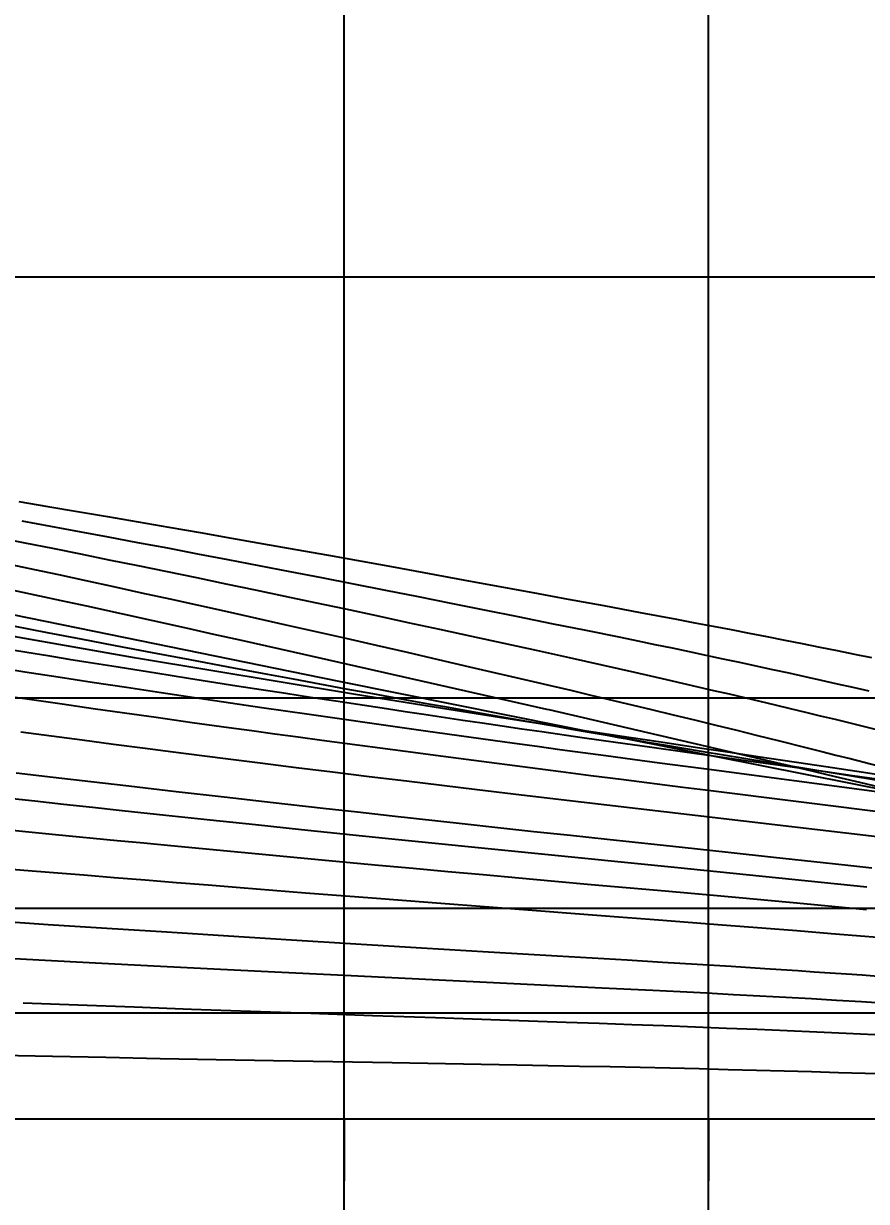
# Model space of a CAD drawing. Header units: millimetres. Extents: x -190954 to 154095, y 101 to 64253.
# Drawn here: x 202.96 to 214.63, y 124.01 to 140.33 of the extents above; entities that cross this region are included whole.
import ezdxf

# ---------------------------------------------------------------- set-up
doc = ezdxf.new("R2010")
doc.units = ezdxf.units.MM
for name, color, linetype in [('GRID', 179, 'Continuous'), ('WL025', 179, 'Continuous'), ('WL05', 179, 'Continuous'), ('WL075', 179, 'Continuous'), ('WL1', 179, 'Continuous'), ('WL10', 179, 'Continuous'), ('WL12', 179, 'Continuous'), ('WL14', 179, 'Continuous'), ('WL15', 179, 'Continuous'), ('WL16', 179, 'Continuous'), ('WL18', 179, 'Continuous'), ('WL2', 179, 'Continuous'), ('WL20', 179, 'Continuous'), ('WL25', 179, 'Continuous'), ('WL3', 179, 'Continuous'), ('WL4', 179, 'Continuous'), ('WL5', 179, 'Continuous'), ('WL6', 179, 'Continuous'), ('WL7', 179, 'Continuous'), ('WL8', 179, 'Continuous'), ('WL9', 179, 'Continuous')]:
    doc.layers.add(name, color=color, linetype=linetype)
doc.styles.add('SLDTEXTSTYLE0', font='TXT', dxfattribs={"width": 0.75})
doc.dimstyles.new('SLDDIMSTYLE0', dxfattribs={"dimtxt": 3.175, "dimasz": 3.302, "dimexe": 0, "dimexo": 0.0625, "dimgap": 0.79375, "dimtad": 0, "dimtih": 1, "dimtoh": 1, "dimlfac": 1500, "dimrnd": 1e-09, "dimzin": 4, "dimdsep": 46, "dimtxsty": 'SLDTEXTSTYLE0', "dimsah": 1, "dimcen": 0.09, "dimadec": 0, "dimazin": 1, "dimtfac": 1, "dimtofl": 0, "dimtmove": 0, "dimatfit": 3, "dimfxl": 0, "dimfrac": 2, "dimtolj": 1, "dimtzin": 12, "dimarcsym": 0})

# ---------------------------------------------------------------- blocks, each defined once
blk = doc.blocks.new('_D')
at = {"layer": 'WL20'}
for p, q in [((25.597, 126.417), (25.597, 168.839)), ((227.596, 126.417), (227.596, 168.839)), ((25.597, 165.664), (126.8, 165.664)), ((227.596, 165.664), (146.741, 165.664))]:
    blk.add_line(p, q, dxfattribs=at)
for points in [[(25.597, 165.664), (28.899, 165.156), (28.899, 166.172)], [(227.596, 165.664), (224.294, 166.172), (224.294, 165.156)]]:
    blk.add_solid(points, dxfattribs=at)
at = {"layer": 'WL20', "insert": (126.8, 167.237), "char_height": 3.175, "attachment_point": 1, "style": 'SLDTEXTSTYLE0'}
blk.add_mtext('302998.00', dxfattribs=at)

msp = doc.modelspace()

# ---------------------------------------------------------------- linework, layer by layer
at = {"layer": 'GRID', "color": 135}
for p, q in [((207.3972667, 125.1466667), (207.3972667, 154.8319333)), ((212.4472647, 125.1466667), (212.4472647, 154.8319333)), ((207.3972667, 111.8133333), (207.3972667, 138.48)), ((212.4472647, 111.8133333), (212.4472647, 138.48)), ((251.23, 136.8133333), (21.19727, 136.8133333)), ((251.23, 130.98), (21.19727, 130.98)), ((251.23, 128.0633333), (21.19727, 128.0633333)), ((251.23, 126.6133333), (21.19727, 126.6133333)), ((251.23, 125.1466667), (21.19727, 125.1466667))]:
    msp.add_line(p, q, dxfattribs=at)
at = {"layer": 'GRID', "color": 255}
for p, q in [((207.3972667, 125.1466667), (207.3972667, 124.290536)), ((212.4472647, 125.1466667), (212.4472647, 124.290536))]:
    msp.add_line(p, q, dxfattribs=at)
at = {"layer": 'WL025', "color": 11}
for p, q in [((202.6436367, 126.031246), (203.36072, 126.0169947)), ((203.36072, 126.0169947), (204.0969207, 126.0026327)), ((204.0969207, 126.0026327), (204.8522853, 125.9881453)), ((204.8522853, 125.9881453), (205.6268567, 125.97352)), ((205.6268567, 125.97352), (206.4206813, 125.958742)), ((206.4206813, 125.958742), (208.0662733, 125.928668)), ((208.0662733, 125.928668), (209.7894353, 125.8978053)), ((209.7894353, 125.8978053), (210.2267853, 125.889822)), ((210.2267853, 125.889822), (210.657784, 125.8815287)), ((210.657784, 125.8815287), (211.0824107, 125.872932)), ((211.0824107, 125.872932), (211.5006467, 125.8640393)), ((211.5006467, 125.8640393), (211.9124727, 125.8548593)), ((211.9124727, 125.8548593), (212.317872, 125.8454)), ((212.317872, 125.8454), (212.7168287, 125.83567)), ((212.7168287, 125.83567), (213.1093273, 125.8256793)), ((213.1093273, 125.8256793), (213.4953527, 125.8154347)), ((213.4953527, 125.8154347), (213.874894, 125.8049473)), ((213.874894, 125.8049473), (214.2479393, 125.794226)), ((214.2479393, 125.794226), (214.6144773, 125.78328)), ((214.6144773, 125.78328), (214.9744987, 125.7721193))]:
    msp.add_line(p, q, dxfattribs=at)
at = {"layer": 'WL05', "color": 11}
for p, q in [((202.9543527, 126.757474), (203.7119847, 126.7291387)), ((203.7119847, 126.7291387), (204.4889473, 126.7005187)), ((204.4889473, 126.7005187), (205.285286, 126.6715993)), ((205.285286, 126.6715993), (206.1010473, 126.6423633)), ((206.1010473, 126.6423633), (206.936278, 126.612794)), ((206.936278, 126.612794), (207.7910233, 126.5828733)), ((207.7910233, 126.5828733), (208.6653327, 126.5525833)), ((208.6653327, 126.5525833), (209.5592527, 126.5219067)), ((209.5592527, 126.5219067), (210.472832, 126.490824)), ((210.472832, 126.490824), (210.931162, 126.4749907)), ((210.931162, 126.4749907), (211.382718, 126.45879)), ((211.382718, 126.45879), (211.827482, 126.44223)), ((211.827482, 126.44223), (212.2654387, 126.4253213)), ((212.2654387, 126.4253213), (212.6965707, 126.4080713)), ((212.6965707, 126.4080713), (213.1208653, 126.3904907)), ((213.1208653, 126.3904907), (213.5383073, 126.3725867)), ((213.5383073, 126.3725867), (213.9488853, 126.3543707)), ((213.9488853, 126.3543707), (214.3525833, 126.3358493)), ((214.3525833, 126.3358493), (214.7493933, 126.317034))]:
    msp.add_line(p, q, dxfattribs=at)
at = {"layer": 'WL075', "color": 11}
for p, q in [((202.39917, 127.3954313), (203.1681873, 127.354764)), ((203.1681873, 127.354764), (203.956696, 127.313634)), ((203.956696, 127.313634), (204.7647207, 127.2720333)), ((204.7647207, 127.2720333), (205.592292, 127.229952)), ((205.592292, 127.229952), (206.4394373, 127.187378)), ((206.4394373, 127.187378), (207.30619, 127.1443013)), ((207.30619, 127.1443013), (210.9699127, 126.9667027)), ((210.9699127, 126.9667027), (211.67404, 126.9324447)), ((211.67404, 126.9324447), (212.0518807, 126.9134507)), ((212.0518807, 126.9134507), (212.4250553, 126.894254)), ((212.4250553, 126.894254), (212.7935607, 126.8748593)), ((212.7935607, 126.8748593), (213.157392, 126.855268)), ((213.157392, 126.855268), (213.5165467, 126.835484)), ((213.5165467, 126.835484), (213.87102, 126.8155093)), ((213.87102, 126.8155093), (214.2208087, 126.7953473)), ((214.2208087, 126.7953473), (214.5659087, 126.7750007)), ((214.5659087, 126.7750007), (214.9835913, 126.7497467))]:
    msp.add_line(p, q, dxfattribs=at)
at = {"layer": 'WL1', "color": 11}
for p, q in [((202.5090407, 127.8958527), (203.3011447, 127.844412)), ((203.3011447, 127.844412), (204.1130647, 127.7922993)), ((204.1130647, 127.7922993), (204.944794, 127.7395173)), ((204.944794, 127.7395173), (205.7963313, 127.6860687)), ((205.7963313, 127.6860687), (206.667678, 127.6319533)), ((206.667678, 127.6319533), (207.558838, 127.5771693)), ((207.558838, 127.5771693), (208.4698187, 127.5217153)), ((208.4698187, 127.5217153), (209.4006287, 127.4655873)), ((209.4006287, 127.4655873), (210.3512807, 127.40878)), ((210.3512807, 127.40878), (211.3217873, 127.3512873)), ((211.3217873, 127.3512873), (211.8083993, 127.32226)), ((211.8083993, 127.32226), (212.2878107, 127.2930267)), ((212.2878107, 127.2930267), (212.7600073, 127.2635713)), ((212.7600073, 127.2635713), (213.225012, 127.2339133)), ((213.225012, 127.2339133), (213.4548033, 127.2189947)), ((213.4548033, 127.2189947), (213.682798, 127.204026)), ((213.682798, 127.204026), (213.9089967, 127.189008)), ((213.9089967, 127.189008), (214.1334, 127.17394)), ((214.1334, 127.17394), (214.3559867, 127.158804)), ((214.3559867, 127.158804), (214.576778, 127.1436187)), ((214.576778, 127.1436187), (214.795776, 127.1283853))]:
    msp.add_line(p, q, dxfattribs=at)
at = {"layer": 'WL10', "color": 11}
for p, q in [((202.2552687, 132.2515813), (203.9355227, 131.9081147)), ((203.9355227, 131.9081147), (207.0742107, 131.2659847)), ((207.0742107, 131.2659847), (207.3732227, 131.2050927)), ((207.3732227, 131.2050927), (211.203976, 130.4359287)), ((211.203976, 130.4359287), (211.295046, 130.417966)), ((211.295046, 130.417966), (215.074014, 129.6685587))]:
    msp.add_line(p, q, dxfattribs=at)
at = {"layer": 'WL12', "color": 11}
for p, q in [((201.9843487, 132.6553353), (203.477578, 132.3328573)), ((203.477578, 132.3328573), (203.6529233, 132.2946087)), ((203.6529233, 132.2946087), (203.8292647, 132.2560687)), ((203.8292647, 132.2560687), (205.2311253, 131.947268)), ((205.2311253, 131.947268), (205.5911233, 131.867338)), ((205.5911233, 131.867338), (205.9549787, 131.786318)), ((205.9549787, 131.786318), (206.3227173, 131.704208)), ((206.3227173, 131.704208), (206.6943653, 131.62101)), ((206.6943653, 131.62101), (210.2038747, 130.8271227)), ((210.2038747, 130.8271227), (210.2331027, 130.820462)), ((210.2331027, 130.820462), (213.7817433, 129.995422)), ((213.7817433, 129.995422), (214.202048, 129.895114)), ((214.202048, 129.895114), (214.61695, 129.795446)), ((214.61695, 129.795446), (215.02638, 129.6964193))]:
    msp.add_line(p, q, dxfattribs=at)
at = {"layer": 'WL14', "color": 11}
for p, q in [((202.7834813, 132.831624), (203.111266, 132.76162)), ((203.111266, 132.76162), (203.4423733, 132.6905073)), ((203.4423733, 132.6905073), (203.8212527, 132.6086573)), ((203.8212527, 132.6086573), (204.2043893, 132.5253853)), ((204.2043893, 132.5253853), (204.5917833, 132.440692)), ((204.5917833, 132.440692), (204.9834333, 132.354576)), ((204.9834333, 132.354576), (205.3793393, 132.2670387)), ((205.3793393, 132.2670387), (205.7795013, 132.1780793)), ((205.7795013, 132.1780793), (206.1839193, 132.087698)), ((206.1839193, 132.087698), (206.5925947, 131.995894)), ((206.5925947, 131.995894), (207.005528, 131.9026687)), ((207.005528, 131.9026687), (207.4227207, 131.8080213)), ((207.4227207, 131.8080213), (207.844174, 131.711952)), ((207.844174, 131.711952), (208.2698907, 131.6144607)), ((208.2698907, 131.6144607), (208.6998733, 131.5155487)), ((208.6998733, 131.5155487), (209.1341247, 131.415214)), ((209.1341247, 131.415214), (210.0154487, 131.210282)), ((210.0154487, 131.210282), (210.2774327, 131.1489687)), ((210.2774327, 131.1489687), (210.5376407, 131.0877833)), ((210.5376407, 131.0877833), (210.7960767, 131.0267287)), ((210.7960767, 131.0267287), (211.0527433, 130.965806)), ((211.0527433, 130.965806), (211.6578187, 130.8210387)), ((211.6578187, 130.8210387), (211.9565947, 130.7489487)), ((211.9565947, 130.7489487), (212.2528667, 130.677058)), ((212.2528667, 130.677058), (212.5466373, 130.6053687)), ((212.5466373, 130.6053687), (212.8379087, 130.5338833)), ((212.8379087, 130.5338833), (213.1266813, 130.4626033)), ((213.1266813, 130.4626033), (213.4129567, 130.3915313)), ((213.4129567, 130.3915313), (213.814968, 130.2910207)), ((213.814968, 130.2910207), (214.0140887, 130.240924)), ((214.0140887, 130.240924), (214.2119533, 130.190934)), ((214.2119533, 130.190934), (214.408562, 130.14105)), ((214.408562, 130.14105), (214.603914, 130.0912733)), ((214.603914, 130.0912733), (214.79801, 130.041604))]:
    msp.add_line(p, q, dxfattribs=at)
at = {"layer": 'WL15', "color": 11}
for p, q in [((202.5545333, 128.631082), (202.9617333, 128.597414)), ((202.9617333, 128.597414), (203.374226, 128.5634893)), ((203.374226, 128.5634893), (203.792002, 128.5293107)), ((203.792002, 128.5293107), (204.2150527, 128.4948813)), ((204.2150527, 128.4948813), (204.6433687, 128.4602047)), ((204.6433687, 128.4602047), (205.0769407, 128.4252827)), ((205.0769407, 128.4252827), (205.5157607, 128.3901193)), ((205.5157607, 128.3901193), (205.9598193, 128.3547173)), ((205.9598193, 128.3547173), (206.4091093, 128.319078)), ((206.4091093, 128.319078), (206.863622, 128.2832053)), ((206.863622, 128.2832053), (207.7882847, 128.210766)), ((207.7882847, 128.210766), (208.617674, 128.146384)), ((208.617674, 128.146384), (209.4630613, 128.081306)), ((209.4630613, 128.081306), (211.2012447, 127.94893)), ((211.2012447, 127.94893), (211.4468207, 127.9303827)), ((211.4468207, 127.9303827), (211.6935933, 127.91176)), ((211.6935933, 127.91176), (212.6959407, 127.83509)), ((212.6959407, 127.83509), (213.1859827, 127.7967193)), ((213.1859827, 127.7967193), (213.668626, 127.758306)), ((213.668626, 127.758306), (214.1438833, 127.7198373)), ((214.1438833, 127.7198373), (214.6117707, 127.681302)), ((214.6117707, 127.681302), (214.842954, 127.6620053))]:
    msp.add_line(p, q, dxfattribs=at)
at = {"layer": 'WL16', "color": 11}
for p, q in [((202.6001047, 133.2068847), (202.9774933, 133.1320147)), ((202.9774933, 133.1320147), (203.3592993, 133.055728)), ((203.3592993, 133.055728), (203.7455133, 132.9780233)), ((203.7455133, 132.9780233), (204.1412393, 132.8978613)), ((204.1412393, 132.8978613), (204.5414687, 132.8162433)), ((204.5414687, 132.8162433), (204.94619, 132.7331693)), ((204.94619, 132.7331693), (205.3553933, 132.6486387)), ((205.3553933, 132.6486387), (205.75838, 132.5648793)), ((205.75838, 132.5648793), (206.1656007, 132.4797353)), ((206.1656007, 132.4797353), (206.5770453, 132.3932073)), ((206.5770453, 132.3932073), (206.992704, 132.3052947)), ((206.992704, 132.3052947), (207.4181307, 132.2148093)), ((207.4181307, 132.2148093), (207.8478607, 132.122902)), ((207.8478607, 132.122902), (208.2818827, 132.0295707)), ((208.2818827, 132.0295707), (208.7201853, 131.934816)), ((208.7201853, 131.934816), (209.1627567, 131.8386373)), ((209.1627567, 131.8386373), (209.6095853, 131.7410333)), ((209.6095853, 131.7410333), (210.0606587, 131.642004)), ((210.0606587, 131.642004), (210.515966, 131.5415487)), ((210.515966, 131.5415487), (210.7439587, 131.4909747)), ((210.7439587, 131.4909747), (210.9705213, 131.440424)), ((210.9705213, 131.440424), (211.1956607, 131.3898973)), ((211.1956607, 131.3898973), (211.4193827, 131.339396)), ((211.4193827, 131.339396), (211.6416927, 131.2889213)), ((211.6416927, 131.2889213), (211.862596, 131.2384733)), ((211.862596, 131.2384733), (212.0820987, 131.1880547)), ((212.0820987, 131.1880547), (212.3002087, 131.1376653)), ((212.3002087, 131.1376653), (212.5169253, 131.0873053)), ((212.5169253, 131.0873053), (212.7322593, 131.0369773)), ((212.7322593, 131.0369773), (212.9462147, 130.9866813)), ((212.9462147, 130.9866813), (213.1587953, 130.9364187)), ((213.1587953, 130.9364187), (213.3700073, 130.8861893)), ((213.3700073, 130.8861893), (213.5798553, 130.8359947)), ((213.5798553, 130.8359947), (213.788344, 130.7858353)), ((213.788344, 130.7858353), (213.995478, 130.7357113)), ((213.995478, 130.7357113), (214.2012607, 130.6856227)), ((214.2012607, 130.6856227), (214.4056987, 130.6355713)), ((214.4056987, 130.6355713), (214.608794, 130.5855567)), ((214.608794, 130.5855567), (214.810552, 130.53558))]:
    msp.add_line(p, q, dxfattribs=at)
at = {"layer": 'WL18', "color": 11}
for p, q in [((202.9356373, 133.4351467), (203.3289827, 133.3629387)), ((203.3289827, 133.3629387), (203.7271487, 133.2893213)), ((203.7271487, 133.2893213), (204.1301293, 133.214294)), ((204.1301293, 133.214294), (204.537918, 133.137856)), ((204.537918, 133.137856), (204.9505073, 133.0600067)), ((204.9505073, 133.0600067), (205.36789, 132.9807467)), ((205.36789, 132.9807467), (205.7900593, 132.900076)), ((205.7900593, 132.900076), (206.2170067, 132.8179933)), ((206.2170067, 132.8179933), (206.6487247, 132.7344987)), ((206.6487247, 132.7344987), (207.085206, 132.649592)), ((207.085206, 132.649592), (207.5264427, 132.5632733)), ((207.5264427, 132.5632733), (207.9724253, 132.4755413)), ((207.9724253, 132.4755413), (208.4231467, 132.3863967)), ((208.4231467, 132.3863967), (208.878598, 132.2958387)), ((208.878598, 132.2958387), (209.33877, 132.2038673)), ((209.33877, 132.2038673), (209.8036547, 132.110482)), ((209.8036547, 132.110482), (210.273242, 132.0156827)), ((210.273242, 132.0156827), (210.747524, 131.9194687)), ((210.747524, 131.9194687), (211.2264893, 131.82184)), ((211.2264893, 131.82184), (211.466376, 131.772652)), ((211.466376, 131.772652), (211.7047347, 131.723424)), ((211.7047347, 131.723424), (211.9415687, 131.6741573)), ((211.9415687, 131.6741573), (212.1768813, 131.624852)), ((212.1768813, 131.624852), (212.4106773, 131.5755093)), ((212.4106773, 131.5755093), (212.6429593, 131.52613)), ((212.6429593, 131.52613), (212.873732, 131.476714)), ((212.873732, 131.476714), (213.1029987, 131.4272627)), ((213.1029987, 131.4272627), (213.3307613, 131.3777753)), ((213.3307613, 131.3777753), (213.5570267, 131.328254)), ((213.5570267, 131.328254), (213.781796, 131.2786987)), ((213.781796, 131.2786987), (214.005074, 131.2291087)), ((214.005074, 131.2291087), (214.2268633, 131.179486)), ((214.2268633, 131.179486), (214.447168, 131.1298307)), ((214.447168, 131.1298307), (214.665992, 131.0801427))]:
    msp.add_line(p, q, dxfattribs=at)
at = {"layer": 'WL2', "color": 11}
for p, q in [((202.5719433, 129.1724807), (202.9838407, 129.1320207)), ((202.9838407, 129.1320207), (203.4012527, 129.091244)), ((203.4012527, 129.091244), (204.252578, 129.0087553)), ((204.252578, 129.0087553), (204.623252, 128.9731133)), ((204.623252, 128.9731133), (204.9979287, 128.9372507)), ((204.9979287, 128.9372507), (206.4102767, 128.8034833)), ((206.4102767, 128.8034833), (207.1366193, 128.735522)), ((207.1366193, 128.735522), (207.8763547, 128.6668607)), ((207.8763547, 128.6668607), (208.353736, 128.622836)), ((208.353736, 128.622836), (208.8365087, 128.5785353)), ((208.8365087, 128.5785353), (209.3246633, 128.5339627)), ((209.3246633, 128.5339627), (209.81819, 128.4891193)), ((209.81819, 128.4891193), (210.3170793, 128.4440087)), ((210.3170793, 128.4440087), (210.821322, 128.3986327)), ((210.821322, 128.3986327), (211.845832, 128.3070973)), ((211.845832, 128.3070973), (212.5656553, 128.2426493)), ((212.5656553, 128.2426493), (212.9199553, 128.2105813)), ((212.9199553, 128.2105813), (213.2705367, 128.1786027)), ((213.2705367, 128.1786027), (213.6174147, 128.146702)), ((213.6174147, 128.146702), (213.9606033, 128.11487)), ((213.9606033, 128.11487), (214.6359613, 128.0513753))]:
    msp.add_line(p, q, dxfattribs=at)
at = {"layer": 'WL20', "color": 11}
for p, q in [((202.8906213, 133.7033887), (203.296144, 133.6351967)), ((203.296144, 133.6351967), (203.706962, 133.5656013)), ((203.706962, 133.5656013), (204.1230653, 133.4945973)), ((204.1230653, 133.4945973), (204.544462, 133.4221887)), ((204.544462, 133.4221887), (204.9711407, 133.348372)), ((204.9711407, 133.348372), (205.4031093, 133.2731513)), ((205.4031093, 133.2731513), (205.840356, 133.196522)), ((205.840356, 133.196522), (206.2828907, 133.1184887)), ((206.2828907, 133.1184887), (206.7306987, 133.039046)), ((206.7306987, 133.039046), (207.1837913, 132.9581993)), ((207.1837913, 132.9581993), (207.642154, 132.875944)), ((207.642154, 132.875944), (208.1057987, 132.7922847)), ((208.1057987, 132.7922847), (208.574708, 132.7072153)), ((208.574708, 132.7072153), (209.0488953, 132.620742)), ((209.0488953, 132.620742), (209.528344, 132.5328593)), ((209.528344, 132.5328593), (210.0130673, 132.4435727)), ((210.0130673, 132.4435727), (210.5030453, 132.352876)), ((210.5030453, 132.352876), (210.998296, 132.260776)), ((210.998296, 132.260776), (211.4987967, 132.1672647)), ((211.4987967, 132.1672647), (212.0045653, 132.0723507)), ((212.0045653, 132.0723507), (212.2579813, 132.024494)), ((212.2579813, 132.024494), (212.5098133, 131.976536)), ((212.5098133, 131.976536), (212.7600887, 131.928486)), ((212.7600887, 131.928486), (213.0087807, 131.8803347)), ((213.0087807, 131.8803347), (213.255918, 131.8320907)), ((213.255918, 131.8320907), (213.5014727, 131.783746)), ((213.5014727, 131.783746), (213.7454753, 131.7353093)), ((213.7454753, 131.7353093), (213.9878967, 131.6867727)), ((213.9878967, 131.6867727), (214.228768, 131.6381433)), ((214.228768, 131.6381433), (214.4680587, 131.589414)), ((214.4680587, 131.589414), (214.705802, 131.5405933))]:
    msp.add_line(p, q, dxfattribs=at)
at = {"layer": 'WL25', "color": 11}
for p, q in [((202.7186593, 129.5980053), (203.1119627, 129.5548587)), ((203.1119627, 129.5548587), (203.5104013, 129.51139)), ((203.5104013, 129.51139), (203.9139673, 129.4676013)), ((203.9139673, 129.4676013), (204.322652, 129.423496)), ((204.322652, 129.423496), (204.928086, 129.358584)), ((204.928086, 129.358584), (205.5443693, 129.2930133)), ((205.5443693, 129.2930133), (206.1714733, 129.226792)), ((206.1714733, 129.226792), (206.8093713, 129.15993)), ((206.8093713, 129.15993), (207.3850293, 129.100008)), ((207.3850293, 129.100008), (207.9691607, 129.0395927)), ((207.9691607, 129.0395927), (211.9731747, 128.6350867)), ((211.9731747, 128.6350867), (214.6416447, 128.3650907))]:
    msp.add_line(p, q, dxfattribs=at)
at = {"layer": 'WL3', "color": 11}
for p, q in [((202.8550053, 129.9453413), (203.36695, 129.8849293)), ((203.36695, 129.8849293), (203.887838, 129.8239187)), ((203.887838, 129.8239187), (204.4176527, 129.762314)), ((204.4176527, 129.762314), (205.07124, 129.6869153)), ((205.07124, 129.6869153), (205.7378673, 129.610662)), ((205.7378673, 129.610662), (206.417502, 129.533562)), ((206.417502, 129.533562), (207.11011, 129.455626)), ((207.11011, 129.455626), (207.5848927, 129.4025553)), ((207.5848927, 129.4025553), (208.0655587, 129.3491113)), ((208.0655587, 129.3491113), (209.035394, 129.2421127)), ((209.035394, 129.2421127), (209.5289313, 129.1880753)), ((209.5289313, 129.1880753), (210.0282007, 129.1336827)), ((210.0282007, 129.1336827), (210.53319, 129.078938)), ((210.53319, 129.078938), (211.043888, 129.023844)), ((211.043888, 129.023844), (212.082366, 128.9126213)), ((212.082366, 128.9126213), (212.720072, 128.8444493)), ((212.720072, 128.8444493), (213.344948, 128.7771953)), ((213.344948, 128.7771953), (214.0357907, 128.7021867)), ((214.0357907, 128.7021867), (214.375382, 128.665018)), ((214.375382, 128.665018), (214.7111513, 128.6280507))]:
    msp.add_line(p, q, dxfattribs=at)
at = {"layer": 'WL4', "color": 11}
for p, q in [((202.922128, 130.51198), (203.3428973, 130.4559413)), ((203.3428973, 130.4559413), (203.769628, 130.3995827)), ((203.769628, 130.3995827), (204.2023427, 130.342906)), ((204.2023427, 130.342906), (204.6410633, 130.2859113)), ((204.6410633, 130.2859113), (205.03273, 130.2354153)), ((205.03273, 130.2354153), (205.429096, 130.1846713)), ((205.429096, 130.1846713), (205.8301753, 130.13368)), ((205.8301753, 130.13368), (206.2359847, 130.0824393)), ((206.2359847, 130.0824393), (206.7323433, 130.0202273)), ((206.7323433, 130.0202273), (207.2356467, 129.957646)), ((207.2356467, 129.957646), (207.74592, 129.8946893)), ((207.74592, 129.8946893), (208.26319, 129.8313527)), ((208.26319, 129.8313527), (208.7500207, 129.772168)), ((208.7500207, 129.772168), (209.24293, 129.712644)), ((209.24293, 129.712644), (209.741936, 129.652776)), ((209.741936, 129.652776), (210.2470573, 129.5925587)), ((210.2470573, 129.5925587), (212.260572, 129.3560067)), ((212.260572, 129.3560067), (215.5347633, 128.971406))]:
    msp.add_line(p, q, dxfattribs=at)
at = {"layer": 'WL5', "color": 11}
for p, q in [((202.6752333, 131.0180627), (203.0717533, 130.9602647)), ((203.0717533, 130.9602647), (203.4944013, 130.89913)), ((203.4944013, 130.89913), (203.9226967, 130.8376707)), ((203.9226967, 130.8376707), (204.356652, 130.775896)), ((204.356652, 130.775896), (204.7962807, 130.7138147)), ((204.7962807, 130.7138147), (205.294792, 130.6440153)), ((205.294792, 130.6440153), (205.8004447, 130.5738513)), ((205.8004447, 130.5738513), (206.118506, 130.5300433)), ((206.118506, 130.5300433), (206.4393427, 130.486088)), ((206.4393427, 130.486088), (206.762968, 130.4420127)), ((206.762968, 130.4420127), (207.0893787, 130.3977847)), ((207.0893787, 130.3977847), (208.423098, 130.219586)), ((208.423098, 130.219586), (208.5957107, 130.1968093)), ((208.5957107, 130.1968093), (208.7690507, 130.1739887)), ((208.7690507, 130.1739887), (210.3985127, 129.9624587)), ((210.3985127, 129.9624587), (210.8156647, 129.9091213)), ((210.8156647, 129.9091213), (211.236758, 129.8555987)), ((211.236758, 129.8555987), (212.090824, 129.747988)), ((212.090824, 129.747988), (212.4060467, 129.7085793)), ((212.4060467, 129.7085793), (216.0514433, 129.2524387))]:
    msp.add_line(p, q, dxfattribs=at)
at = {"layer": 'WL6', "color": 11}
for p, q in [((202.6098553, 131.4019407), (202.9750253, 131.345274)), ((202.9750253, 131.345274), (203.437546, 131.2740067)), ((203.437546, 131.2740067), (203.9067427, 131.2022927)), ((203.9067427, 131.2022927), (204.3825573, 131.1301653)), ((204.3825573, 131.1301653), (204.8649287, 131.0576587)), ((204.8649287, 131.0576587), (205.2346007, 131.0025107)), ((205.2346007, 131.0025107), (205.6079647, 130.947178)), ((205.6079647, 130.947178), (206.2570127, 130.851862)), ((206.2570127, 130.851862), (206.5855233, 130.804038)), ((206.5855233, 130.804038), (206.9166627, 130.7561147)), ((206.9166627, 130.7561147), (208.268018, 130.5634053)), ((208.268018, 130.5634053), (208.3970333, 130.5452393)), ((208.3970333, 130.5452393), (208.526436, 130.527062)), ((208.526436, 130.527062), (209.75866, 130.3559227)), ((209.75866, 130.3559227), (210.07205, 130.3129453)), ((210.07205, 130.3129453), (210.3875847, 130.2699013)), ((210.3875847, 130.2699013), (211.0251047, 130.1836047)), ((211.0251047, 130.1836047), (211.395452, 130.13387)), ((211.395452, 130.13387), (211.7686553, 130.084036)), ((211.7686553, 130.084036), (212.523676, 129.984086)), ((212.523676, 129.984086), (213.2476027, 129.888686)), ((213.2476027, 129.888686), (213.948124, 129.7961433)), ((213.948124, 129.7961433), (215.1740113, 129.6335193))]:
    msp.add_line(p, q, dxfattribs=at)
at = {"layer": 'WL7', "color": 11}
for p, q in [((202.4299887, 131.710582), (203.0024693, 131.6166067)), ((203.0024693, 131.6166067), (203.293036, 131.569206)), ((203.293036, 131.569206), (203.5864833, 131.5215427)), ((203.5864833, 131.5215427), (203.8828093, 131.4736267)), ((203.8828093, 131.4736267), (204.1820093, 131.4254673)), ((204.1820093, 131.4254673), (204.7890127, 131.3284607)), ((204.7890127, 131.3284607), (205.01625, 131.292388)), ((205.01625, 131.292388), (205.2450467, 131.2562033)), ((205.2450467, 131.2562033), (205.91126, 131.151618)), ((205.91126, 131.151618), (206.2491567, 131.09902)), ((206.2491567, 131.09902), (206.5902293, 131.0462353)), ((206.5902293, 131.0462353), (206.9344647, 130.9932747)), ((206.9344647, 130.9932747), (207.2818467, 130.9401507)), ((207.2818467, 130.9401507), (207.9859833, 130.8334593)), ((207.9859833, 130.8334593), (208.2439433, 130.7947053)), ((208.2439433, 130.7947053), (208.5035167, 130.755888)), ((208.5035167, 130.755888), (209.04169, 130.6759813)), ((209.04169, 130.6759813), (209.3132933, 130.6359467)), ((209.3132933, 130.6359467), (209.5865613, 130.595864)), ((209.5865613, 130.595864), (209.8614847, 130.555738)), ((209.8614847, 130.555738), (210.1380513, 130.515572)), ((210.1380513, 130.515572), (210.696074, 130.4351393)), ((210.696074, 130.4351393), (211.1597873, 130.368914)), ((211.1597873, 130.368914), (211.6278027, 130.3026347)), ((211.6278027, 130.3026347), (212.5765113, 130.1699773)), ((212.5765113, 130.1699773), (212.994172, 130.11196)), ((212.994172, 130.11196), (213.4051253, 130.0546533)), ((213.4051253, 130.0546533), (214.101214, 129.95706)), ((214.101214, 129.95706), (214.441546, 129.9090933)), ((214.441546, 129.9090933), (214.7767093, 129.8616887))]:
    msp.add_line(p, q, dxfattribs=at)
at = {"layer": 'WL8', "color": 11}
for p, q in [((201.2620987, 132.1075207), (204.4908387, 131.5442873)), ((204.4908387, 131.5442873), (204.5491953, 131.5343233)), ((204.5491953, 131.5343233), (207.4986073, 131.0423247)), ((207.4986073, 131.0423247), (207.8701793, 130.982044)), ((207.8701793, 130.982044), (208.2456253, 130.92154)), ((208.2456253, 130.92154), (208.762944, 130.8388467)), ((208.762944, 130.8388467), (209.024288, 130.79737)), ((209.024288, 130.79737), (209.287418, 130.755814)), ((209.287418, 130.755814), (209.5523313, 130.7141847)), ((209.5523313, 130.7141847), (209.8190233, 130.672486)), ((209.8190233, 130.672486), (210.0874907, 130.630724)), ((210.0874907, 130.630724), (210.3577287, 130.5889033)), ((210.3577287, 130.5889033), (210.6023307, 130.5512387)), ((210.6023307, 130.5512387), (210.8483573, 130.5135353)), ((210.8483573, 130.5135353), (211.0958047, 130.4757967)), ((211.0958047, 130.4757967), (211.3446673, 130.4380267)), ((211.3446673, 130.4380267), (211.5949407, 130.4002287)), ((211.5949407, 130.4002287), (211.8466193, 130.3624067)), ((211.8466193, 130.3624067), (212.3541693, 130.2867053)), ((212.3541693, 130.2867053), (212.743628, 130.2288307)), ((212.743628, 130.2288307), (213.128886, 130.1714087)), ((213.128886, 130.1714087), (213.822026, 130.0675913)), ((213.822026, 130.0675913), (214.1630607, 130.0162373)), ((214.1630607, 130.0162373), (214.5003253, 129.9652513)), ((214.5003253, 129.9652513), (214.8337667, 129.9146313))]:
    msp.add_line(p, q, dxfattribs=at)
at = {"layer": 'WL9', "color": 11}
for p, q in [((202.3787527, 132.0639633), (203.2863347, 131.8896793)), ((203.2863347, 131.8896793), (203.751648, 131.800604)), ((203.751648, 131.800604), (204.2247653, 131.710292)), ((204.2247653, 131.710292), (204.7386387, 131.6125467)), ((204.7386387, 131.6125467), (205.2616487, 131.513494)), ((205.2616487, 131.513494), (205.7939307, 131.4131967)), ((205.7939307, 131.4131967), (206.335628, 131.3117213)), ((206.335628, 131.3117213), (206.6938287, 131.244984)), ((206.6938287, 131.244984), (207.0561387, 131.1778)), ((207.0561387, 131.1778), (207.4226033, 131.1101927)), ((207.4226033, 131.1101927), (207.7932713, 131.0421873)), ((207.7932713, 131.0421873), (208.287758, 130.9520953)), ((208.287758, 130.9520953), (208.537804, 130.9068287)), ((208.537804, 130.9068287), (208.789738, 130.861426)), ((208.789738, 130.861426), (209.0435787, 130.8158967)), ((209.0435787, 130.8158967), (209.29934, 130.77025)), ((209.29934, 130.77025), (209.5570407, 130.7244967)), ((209.5570407, 130.7244967), (209.8166973, 130.678646)), ((209.8166973, 130.678646), (210.058636, 130.636158)), ((210.058636, 130.636158), (210.3022787, 130.5936047)), ((210.3022787, 130.5936047), (210.5476407, 130.5509967)), ((210.5476407, 130.5509967), (210.7947373, 130.508342)), ((210.7947373, 130.508342), (211.0435847, 130.465652)), ((211.0435847, 130.465652), (211.2941993, 130.4229367)), ((211.2941993, 130.4229367), (211.546598, 130.3802073)), ((211.546598, 130.3802073), (211.8007973, 130.3374747)), ((211.8007973, 130.3374747), (212.3714233, 130.2421407)), ((212.3714233, 130.2421407), (212.9359607, 130.148294)), ((212.9359607, 130.148294), (215.8284867, 129.6704547))]:
    msp.add_line(p, q, dxfattribs=at)

# ---------------------------------------------------------------- dimensions: what is measured, and where the dimension line sits
at = {"layer": 'WL20'}
dim = msp.add_linear_dim(base=(25.5972687, 165.6644439), p1=(227.595936, 125.1466667), p2=(25.5972687, 125.1466667), dimstyle='SLDDIMSTYLE0', dxfattribs=at)
dim.commit()
dim.dimension.update_dxf_attribs({"geometry": '_D', "text_midpoint": (136.7707445, 165.6644439), "dimtype": 160})

doc.saveas('drawing.dxf')
